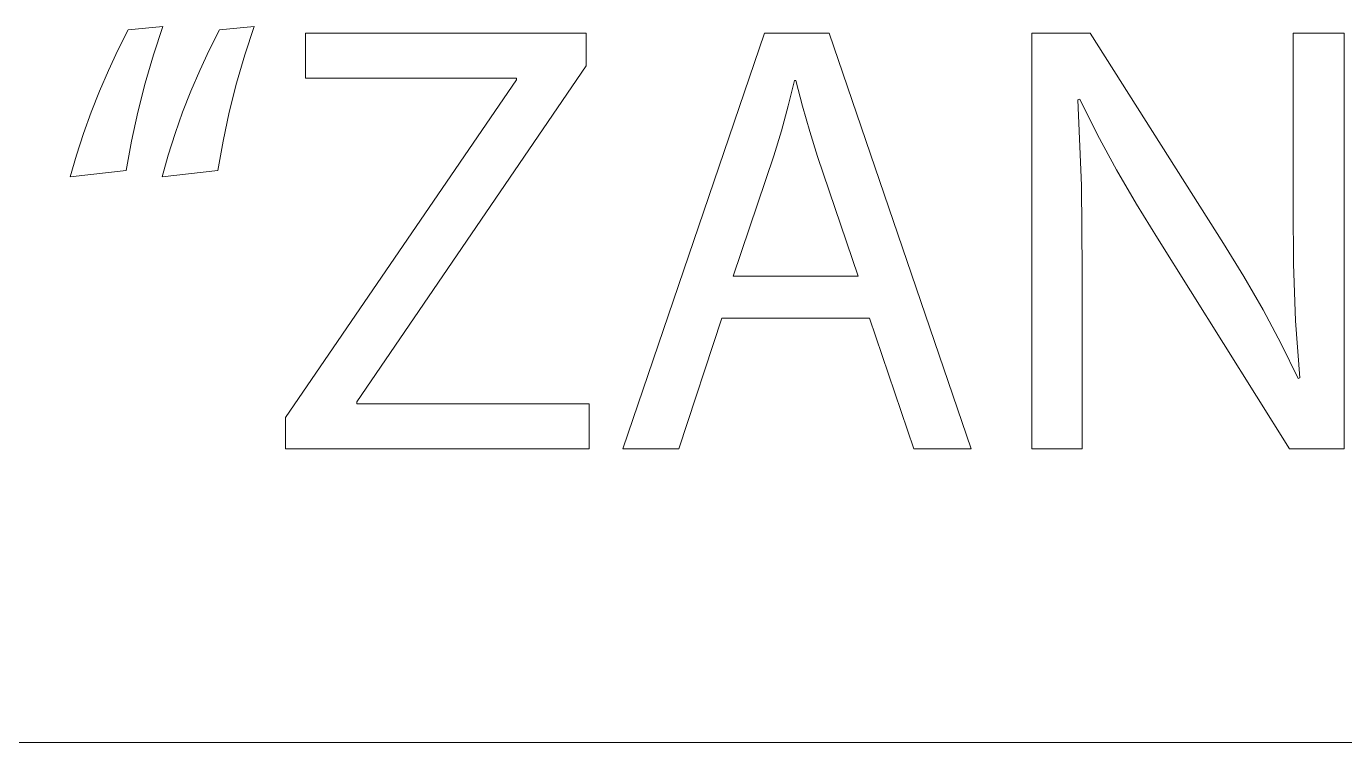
# Model space of a CAD drawing. Header units: millimetres. Extents: x 1102 to 5170, y 19 to 2862.
# Drawn here: x 4184.3 to 4271.3, y 19.5 to 66.8 of the extents above; entities that cross this region are included whole.
import ezdxf

# ---------------------------------------------------------------- set-up
doc = ezdxf.new("R2010")
doc.units = ezdxf.units.MM
doc.header["$MEASUREMENT"] = 0
doc.layers.add('Domyślny', color=7, linetype='Continuous', true_color=0x000000)

msp = doc.modelspace()

# ---------------------------------------------------------------- linework, layer by layer
at = {"layer": 'Domyślny', "color": 18, "lineweight": 15, "true_color": 0x000000}
for p, q in [((4190.346, 65.213), (4191.023, 66.544)), ((4191.023, 66.544), (4193.298, 66.774)), ((4193.298, 66.774), (4192.685, 64.905)), ((4196.367, 65.213), (4197.037, 66.544)), ((4197.037, 66.544), (4199.327, 66.774)), ((4199.327, 66.774), (4198.716, 64.905)), ((4202.722, 63.361), (4202.722, 66.328)), ((4202.722, 66.328), (4221.24, 66.328)), ((4221.24, 66.328), (4221.24, 64.174)), ((4223.665, 38.889), (4233.012, 66.335)), ((4233.012, 66.335), (4237.266, 66.335)), ((4237.266, 66.335), (4246.64, 38.889)), ((4250.632, 38.892), (4250.632, 66.324)), ((4250.632, 66.324), (4254.493, 66.324)), ((4254.493, 66.324), (4263.285, 52.439)), ((4267.877, 54.85), (4267.877, 66.324)), ((4267.877, 66.324), (4271.237, 66.324)), ((4271.237, 66.324), (4271.237, 38.892)), ((4189.711, 63.862), (4190.346, 65.213)), ((4192.685, 64.905), (4192.136, 63.016)), ((4195.739, 63.861), (4196.367, 65.213)), ((4198.716, 64.905), (4198.17, 63.015)), ((4189.119, 62.491), (4189.711, 63.862)), ((4195.155, 62.491), (4195.739, 63.861)), ((4221.24, 64.174), (4206.095, 41.985)), ((4192.136, 63.016), (4191.653, 61.109)), ((4198.17, 63.015), (4197.69, 61.108)), ((4201.408, 40.955), (4216.634, 63.24)), ((4216.634, 63.361), (4202.722, 63.361)), ((4216.634, 63.24), (4216.634, 63.361)), ((4234.99, 63.192), (4234.572, 61.529)), ((4235.071, 63.192), (4234.99, 63.192)), ((4235.51, 61.51), (4235.071, 63.192)), ((4188.57, 61.103), (4189.119, 62.491)), ((4194.613, 61.102), (4195.155, 62.491)), ((4253.802, 61.976), (4253.68, 61.935)), ((4253.68, 61.935), (4253.91, 56.275)), ((4254.979, 59.624), (4253.802, 61.976)), ((4188.065, 59.698), (4188.57, 61.103)), ((4191.653, 61.109), (4191.237, 59.186)), ((4194.117, 59.697), (4194.613, 61.102)), ((4197.69, 61.108), (4197.276, 59.186)), ((4234.572, 61.529), (4234.116, 59.876)), ((4235.989, 59.839), (4235.51, 61.51)), ((4187.605, 58.278), (4188.065, 59.698)), ((4191.237, 59.186), (4190.887, 57.25)), ((4193.665, 58.278), (4194.117, 59.697)), ((4197.276, 59.186), (4196.929, 57.25)), ((4234.116, 59.876), (4233.622, 58.234)), ((4236.507, 58.18), (4235.989, 59.839)), ((4256.228, 57.311), (4254.979, 59.624)), ((4187.189, 56.844), (4187.605, 58.278)), ((4193.258, 56.844), (4193.665, 58.278)), ((4233.622, 58.234), (4230.926, 50.296)), ((4239.189, 50.296), (4236.507, 58.18)), ((4190.887, 57.25), (4187.189, 56.844)), ((4196.929, 57.25), (4193.258, 56.844)), ((4257.547, 55.037), (4256.228, 57.311)), ((4253.91, 56.275), (4253.965, 50.61)), ((4258.936, 52.804), (4257.547, 55.037)), ((4267.896, 51.089), (4267.877, 54.85)), ((4267.647, 38.892), (4258.936, 52.804)), ((4263.285, 52.439), (4264.627, 50.272)), ((4253.965, 50.61), (4253.965, 38.892)), ((4268.041, 47.331), (4267.896, 51.089)), ((4230.926, 50.296), (4239.189, 50.296)), ((4264.627, 50.272), (4265.897, 48.063)), ((4265.897, 48.063), (4267.094, 45.813)), ((4230.194, 47.519), (4227.35, 38.889)), ((4239.921, 47.519), (4230.194, 47.519)), ((4242.861, 38.889), (4239.921, 47.519)), ((4268.311, 43.579), (4268.041, 47.331)), ((4267.094, 45.813), (4268.216, 43.525)), ((4268.216, 43.525), (4268.311, 43.579)), ((4206.095, 41.985), (4206.095, 41.849)), ((4206.095, 41.849), (4221.443, 41.849)), ((4221.443, 41.849), (4221.443, 38.896)), ((4201.408, 38.896), (4201.408, 40.955)), ((4221.443, 38.896), (4201.408, 38.896)), ((4227.35, 38.889), (4223.665, 38.889)), ((4246.64, 38.889), (4242.861, 38.889)), ((4253.965, 38.892), (4250.632, 38.892)), ((4271.237, 38.892), (4267.647, 38.892)), ((5166.084, 19.497), (1101.816, 19.497)), ((5166.084, 19.497), (3632.565, 19.497))]:
    msp.add_line(p, q, dxfattribs=at)

doc.saveas('drawing.dxf')
